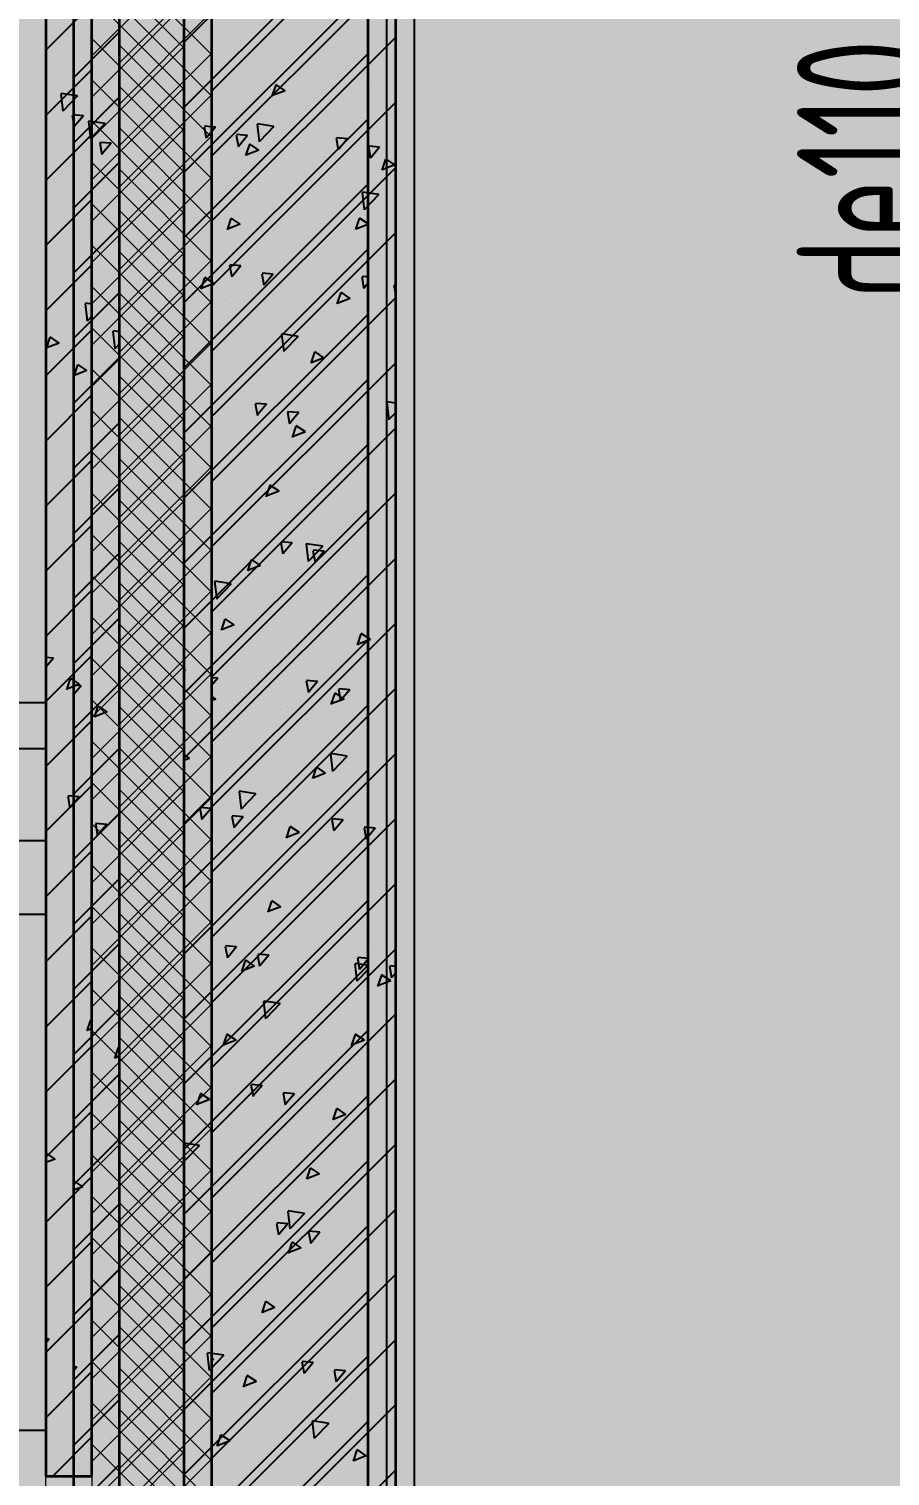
# Model space of a CAD drawing. Header units: inches. Extents: x 143994 to 247866, y 243815 to 272761.
# Drawn here: x 166857 to 167793, y 258236 to 259808 of the extents above; entities that cross this region are included whole.
import ezdxf

# ---------------------------------------------------------------- set-up
doc = ezdxf.new("R2010")
doc.units = ezdxf.units.IN
doc.header["$LTSCALE"] = 1000
doc.header["$MEASUREMENT"] = 0
doc.layers.get('DEFPOINTS').update_dxf_attribs({"color": 62})
for name, color, linetype in [('0-建筑1F', 127, 'Continuous'), ('0-建筑2F', 127, 'Continuous'), ('00污水标注', 130, 'Continuous'), ('A-S-face(建筑粉刷线)', 136, 'Continuous'), ('A-STATR', 5, 'Continuous'), ('A-Wall-Patn', 255, 'Continuous'), ('PUB_HATCH', 8, 'Continuous'), ('栏杆', 6, 'Continuous')]:
    doc.layers.add(name, color=color, linetype=linetype)
for name, color, linetype, lineweight in [('A-M-Stone', 11, 'Continuous', 15), ('A-Wall', 254, 'Continuous', 35), ('W-保温层', 8, 'Continuous', 13)]:
    doc.layers.add(name, color=color, linetype=linetype, lineweight=lineweight)
doc.styles.add('ECADI', font='hzs.shx', dxfattribs={"width": 0.7, "bigfont": 'hztxt.shx'})

# ---------------------------------------------------------------- blocks, each defined once
blk = doc.blocks.new('QWQW8EF')
at = {"layer": '00污水标注', "style": 'ECADI', "width": 0.7}
blk.add_text('de110', height=150, rotation=90, dxfattribs=at).set_placement((648772.9, -502066.7))
blk = doc.blocks.new('144')
at = {"layer": 'A-S-face(建筑粉刷线)', "color": 127}
blk.add_line((648206.9, -378630.3), (648206.9, -382230.3), dxfattribs=at)
at = {"layer": 'A-Wall', "color": 127}
for p, q in [((647836.9, -378260.3), (647836.9, -381950.3)), ((647886.9, -381950.3), (647886.9, -378310.3)), ((647986.9, -378410.3), (647986.9, -382050.3)), ((648186.9, -382210.3), (648186.9, -378610.3)), ((647836.9, -381950.3), (647886.9, -381950.3))]:
    blk.add_line(p, q, dxfattribs=at)
at = {"layer": 'PUB_HATCH', "color": 127, "linetype": 'Continuous'}
for p, q in [((648186.9, -380193.4), (647986.9, -380393.4)), ((648186.9, -380264.1), (647986.9, -380464.1)), ((648186.9, -380334.8), (647986.9, -380534.8)), ((647886.9, -380352), (647836.9, -380402)), ((648047.9, -380390.9), (648047.9, -380390.9)), ((648136.2, -380384.7), (648136.2, -380384.7)), ((648154.7, -380395.4), (648154.7, -380395.4)), ((647838.5, -380411.5), (647838.5, -380411.5)), ((648186.9, -380405.6), (647986.9, -380605.6)), ((648032.3, -380399.7), (648032.3, -380399.7)), ((648123.4, -380408.7), (648123.4, -380408.7)), ((648173.5, -380402.1), (648173.5, -380402.1)), ((647886.9, -380422.7), (647836.9, -380472.7)), ((648047.7, -380418.7), (648047.7, -380418.7)), ((647871.3, -380441.9), (647871.3, -380441.9)), ((648148.1, -380441.4), (648148.1, -380441.4)), ((647853, -380449.2), (647855.2, -380468.2)), ((647871.1, -380451.6), (647853.3, -380448.8)), ((647871.1, -380451.6), (647855.5, -380467.8)), ((648133.8, -380451.3), (648133.8, -380451.3)), ((647859.2, -380461.2), (647859.2, -380461.2)), ((647865.3, -380472.4), (647867.6, -380485)), ((647877.6, -380473), (647865.6, -380471.9)), ((647877.6, -380473), (647867.9, -380484.5)), ((648029.9, -380466.3), (648029.9, -380466.3)), ((648031.5, -380461.5), (648031.5, -380461.5)), ((648072.7, -380470.2), (648072.7, -380470.2)), ((648179.5, -380474.7), (648179.5, -380474.7)), ((648186.9, -380476.3), (647986.9, -380676.3)), ((648008.8, -380485), (648011.1, -380497.5)), ((648021, -380485.5), (648009.1, -380484.5)), ((648021, -380485.5), (648011.4, -380497)), ((648066.5, -380482.3), (648068.7, -380501.3)), ((648084.6, -380484.7), (648066.8, -380481.9)), ((648084.6, -380484.7), (648069, -380500.9)), ((648070.8, -380487.6), (648070.8, -380487.6)), ((648120.9, -380481), (648120.9, -380481)), ((647886.9, -380493.4), (647836.9, -380543.4)), ((647995, -380497.6), (647995, -380497.6)), ((648008.1, -380492.5), (648008.1, -380492.5)), ((648057.9, -380504.1), (648053.9, -380516.2)), ((648068.2, -380510.3), (648058.2, -380503.6)), ((648079.4, -380505.4), (648079.4, -380505.4)), ((648114.9, -380497), (648114.9, -380497)), ((648152.2, -380497.5), (648154.5, -380510.1)), ((648164.5, -380498.1), (648152.5, -380497)), ((648164.5, -380498.1), (648154.8, -380509.6)), ((647868.7, -380514.2), (647868.7, -380514.2)), ((648068.2, -380510.3), (648054.1, -380515.7)), ((648131.3, -380517.9), (648131.3, -380517.9)), ((648027.5, -380532.9), (648027.5, -380532.9)), ((647846.1, -380545.4), (647846.1, -380545.4)), ((648186.9, -380547), (647986.9, -380747)), ((647886.9, -380564.1), (647836.9, -380614.1)), ((648018.2, -380566.5), (648018.2, -380566.5)), ((648068.2, -380559.9), (648068.2, -380559.9)), ((647886.9, -380577.4), (647885.8, -380580.7)), ((647886.9, -380579.9), (647886.1, -380580.2)), ((648128.9, -380584.5), (648128.9, -380584.5)), ((648177.3, -380584.6), (648173.2, -380596.7)), ((648186.9, -380590.4), (648177.6, -380584.1)), ((647862.4, -380590.2), (647862.4, -380590.2)), ((648025, -380599.5), (648025, -380599.5)), ((648075.9, -380599.2), (648075.9, -380599.2)), ((648186.9, -380591.1), (648173.5, -380596.2)), ((648182.7, -380603.8), (648182.7, -380603.8)), ((648186.9, -380617.7), (647986.9, -380817.7)), ((648071.1, -380624.7), (648071.1, -380624.7)), ((648141.9, -380622.2), (648141.9, -380622.2)), ((647886.9, -380634.8), (647836.9, -380684.8)), ((648019.5, -380655.3), (648009.5, -380648.6)), ((648015.6, -380638.8), (648015.6, -380638.8)), ((648036.5, -380635.4), (648038.8, -380648)), ((648048.8, -380636), (648036.8, -380634.9)), ((648048.8, -380636), (648039.1, -380647.5)), ((648180, -380648), (648182.3, -380660.5)), ((648186.9, -380648.1), (648180.3, -380647.5)), ((648009.2, -380649.1), (648005.2, -380661.2)), ((648019.5, -380655.3), (648005.5, -380660.7)), ((648126.5, -380651), (648126.5, -380651)), ((648186.9, -380654.8), (648182.6, -380660)), ((647837.9, -380664.7), (647837.9, -380664.7)), ((647879.5, -380677.1), (647881.8, -380696.1)), ((647886.9, -380677.8), (647879.8, -380676.7)), ((647994, -380674), (647994, -380674)), ((648022.6, -380666), (648022.6, -380666)), ((648100.7, -380678.6), (648100.7, -380678.6)), ((647886.9, -380690.6), (647882.1, -380695.7)), ((648186.9, -380688.4), (647986.9, -380888.4)), ((648147.5, -380694.7), (648147.5, -380694.7)), ((648165.1, -380691.1), (648165.1, -380691.1)), ((647886.9, -380705.6), (647836.9, -380755.6)), ((648036.1, -380700.9), (648036.1, -380700.9)), ((648089.3, -380701), (648089.3, -380701)), ((648093, -380710.2), (648095.2, -380729.2)), ((648111.1, -380712.6), (648093.3, -380709.8)), ((648142.9, -380705.4), (648142.9, -380705.4)), ((647841.2, -380713.6), (647837.1, -380725.7)), ((647851.4, -380719.9), (647837.4, -380725.2)), ((647851.4, -380719.9), (647841.5, -380713.1)), ((648030.9, -380714.7), (648030.9, -380714.7)), ((648111.1, -380712.6), (648095.5, -380728.8)), ((648124, -380717.6), (648124, -380717.6)), ((647837.2, -380734.2), (647837.2, -380734.2)), ((648020.2, -380732.6), (648020.2, -380732.6)), ((648128.6, -380729.7), (648124.6, -380741.7)), ((648138.9, -380735.9), (648124.9, -380741.2)), ((648138.9, -380735.9), (648128.9, -380729.2)), ((648078.8, -380758.6), (648078.8, -380758.6)), ((648186.9, -380759.1), (647986.9, -380959.1)), ((648112.5, -380769.9), (648112.5, -380769.9)), ((648162.5, -380763.4), (648162.5, -380763.4)), ((647886.9, -380776.3), (647836.9, -380826.3)), ((648036.7, -380779.9), (648036.7, -380779.9)), ((648064.3, -380785.9), (648066.6, -380798.4)), ((648076.5, -380786.4), (648064.6, -380785.4)), ((648076.5, -380786.4), (648066.9, -380797.9)), ((648121.6, -380784.2), (648121.6, -380784.2)), ((647845.5, -380798.7), (647845.5, -380798.7)), ((647860.3, -380803.1), (647860.3, -380803.1)), ((647997.2, -380803.1), (647997.2, -380803.1)), ((648017.7, -380799.2), (648017.7, -380799.2)), ((648104, -380807.6), (648104, -380807.6)), ((648186.9, -380829.8), (647986.9, -381029.8)), ((647886.9, -380847), (647836.9, -380897)), ((648059.8, -380848.8), (648059.8, -380848.8)), ((648109.9, -380842.2), (648109.9, -380842.2)), ((648119.2, -380850.8), (648119.2, -380850.8)), ((648015.3, -380865.8), (648015.3, -380865.8)), ((647857.8, -380875.4), (647857.8, -380875.4)), ((648022, -380882.4), (648022, -380882.4)), ((648070.6, -380878), (648070.6, -380878)), ((648080, -380874.7), (648075.9, -380886.8)), ((648090.2, -380880.9), (648076.2, -380886.3)), ((648090.2, -380880.9), (648080.3, -380874.2)), ((647850.6, -380900.3), (647850.6, -380900.3)), ((648128.8, -380886.9), (648128.8, -380886.9)), ((648186.9, -380900.5), (647986.9, -381100.5)), ((648064.2, -380909.3), (648064.2, -380909.3)), ((648170.9, -380913.8), (648170.9, -380913.8)), ((648183.6, -380904.5), (648183.6, -380904.5)), ((647886.9, -380917.7), (647836.9, -380967.7)), ((647837.3, -380918), (647837.3, -380918)), ((648007.2, -380927.7), (648007.2, -380927.7)), ((648057.3, -380921.1), (648057.3, -380921.1)), ((648116.7, -380917.4), (648116.7, -380917.4)), ((648012.9, -380932.3), (648012.9, -380932.3)), ((648092, -380936.3), (648094.3, -380948.8)), ((648104.3, -380936.8), (648092.3, -380935.8)), ((648104.3, -380936.8), (648094.6, -380948.3)), ((648119.5, -380938.1), (648121.7, -380957.1)), ((648137.6, -380940.5), (648119.8, -380937.8)), ((648137.6, -380940.5), (648122, -380956.7)), ((648146.9, -380948), (648146.9, -380948)), ((648186.9, -380971.2), (647986.9, -381171.2)), ((648030.3, -380968), (648030.3, -380968)), ((647886.9, -380988.4), (647836.9, -381038.4)), ((648114.3, -380983.9), (648114.3, -380983.9)), ((648131, -380983.4), (648131, -380983.4)), ((648004.7, -381000), (648004.7, -381000)), ((648010.4, -380998.9), (648010.4, -380998.9)), ((647878.9, -381016.6), (647878.9, -381016.6)), ((648025.2, -381011.5), (648025.2, -381011.5)), ((648031.3, -381019.7), (648027.2, -381031.8)), ((648041.5, -381025.9), (648027.5, -381031.3)), ((648041.5, -381025.9), (648031.6, -381019.2)), ((648078.2, -381011.9), (648078.2, -381011.9)), ((648132, -381016), (648132, -381016)), ((647845, -381051.9), (647845, -381051.9)), ((648186.9, -381042), (647986.9, -381242)), ((648111.9, -381050.5), (648111.9, -381050.5)), ((648154.1, -381052.3), (648154.1, -381052.3)), ((647886.9, -381059.1), (647836.9, -381109.1)), ((647845.1, -381062.2), (647836.9, -381061.5)), ((647845.1, -381062.2), (647836.9, -381072)), ((648008, -381065.5), (648008, -381065.5)), ((648078.4, -381062.3), (648078.4, -381062.3)), ((647863.3, -381084.2), (647859.2, -381096.3)), ((647873.5, -381090.4), (647863.6, -381083.7)), ((647988.6, -381074.7), (647986.9, -381074.6)), ((647988.6, -381074.7), (647986.9, -381076.7)), ((648119.8, -381086.7), (648122.1, -381099.3)), ((648132, -381087.3), (648120.1, -381086.2)), ((648132, -381087.3), (648122.4, -381098.8)), ((647873.5, -381090.4), (647859.5, -381095.8)), ((648050, -381090.8), (648050, -381090.8)), ((648150.7, -381100.2), (648146.6, -381112.3)), ((648160.9, -381106.5), (648151, -381099.7)), ((648156.8, -381095.3), (648156.8, -381095.3)), ((647878.7, -381108.6), (647878.7, -381108.6)), ((648186.9, -381112.7), (647986.9, -381312.7)), ((648092.2, -381117.7), (648092.2, -381117.7)), ((648109.4, -381117.1), (648109.4, -381117.1)), ((648160.9, -381106.5), (648146.9, -381111.8)), ((648186.6, -381111.2), (648186.6, -381111.2)), ((647886.9, -381129.8), (647836.9, -381179.8)), ((648005.6, -381132.1), (648005.6, -381132.1)), ((648070, -381131.2), (648070, -381131.2)), ((648101.5, -381131.2), (648101.5, -381131.2)), ((648151.6, -381124.6), (648151.6, -381124.6)), ((648025.8, -381141.1), (648025.8, -381141.1)), ((647849.4, -381164.4), (647849.4, -381164.4)), ((647992.9, -381171), (647986.9, -381166.9)), ((648146, -381166), (648148.2, -381185)), ((648164.1, -381168.4), (648146.3, -381165.7)), ((647992.9, -381171), (647986.9, -381173.2)), ((648164.1, -381168.4), (648148.5, -381184.7)), ((648186.9, -381183.4), (647986.9, -381383.4)), ((648003.1, -381198.7), (648003.1, -381198.7)), ((648107, -381183.7), (648107, -381183.7)), ((647886.9, -381200.5), (647836.9, -381250.5)), ((647839.7, -381210.8), (647839.7, -381210.8)), ((647860.6, -381212.1), (647862.9, -381224.6)), ((647872.9, -381212.6), (647860.9, -381211.6)), ((647872.9, -381212.6), (647863.2, -381224.1)), ((648048.9, -381210.1), (648048.9, -381210.1)), ((648099, -381203.5), (648099, -381203.5)), ((648146.4, -381201.2), (648146.4, -381201.2)), ((648004.1, -381224.6), (648006.4, -381237.2)), ((648016.3, -381225.2), (648004.4, -381224.1)), ((648016.3, -381225.2), (648006.7, -381236.7)), ((648029.7, -381221.2), (648029.7, -381221.2)), ((648053.3, -381219.9), (648053.3, -381219.9)), ((648160, -381224.4), (648160, -381224.4)), ((647846.8, -381236.7), (647846.8, -381236.7)), ((648102, -381245.3), (648098, -381257.4)), ((648112.3, -381251.5), (648102.3, -381244.8)), ((648147.5, -381237.2), (648149.8, -381249.7)), ((648159.8, -381237.7), (648147.8, -381236.7)), ((648159.8, -381237.7), (648150.1, -381249.2)), ((648186.9, -381254.1), (647986.9, -381454.1)), ((648112.3, -381251.5), (648098.3, -381256.9)), ((648104.6, -381250.2), (648104.6, -381250.2)), ((647886.9, -381271.2), (647836.9, -381321.2)), ((648000.7, -381265.2), (648000.7, -381265.2)), ((648077.6, -381265.1), (648077.6, -381265.1)), ((648172.7, -381265.7), (648172.7, -381265.7)), ((647864.5, -381290.1), (647864.5, -381290.1)), ((647996.3, -381288.9), (647996.3, -381288.9)), ((648046.4, -381282.3), (648046.4, -381282.3)), ((647844.4, -381305.2), (647844.4, -381305.2)), ((648078.1, -381299.2), (648078.1, -381299.2)), ((648184.8, -381303.7), (648184.8, -381303.7)), ((648013.5, -381321.5), (648013.5, -381321.5)), ((648102.2, -381316.8), (648102.2, -381316.8)), ((648186.9, -381324.8), (647986.9, -381524.8)), ((647998.3, -381331.8), (647998.3, -381331.8)), ((648120.2, -381326), (648120.2, -381326)), ((647886.9, -381342), (647836.9, -381392)), ((648120.1, -381344.6), (648120.1, -381344.6)), ((647993.7, -381361.2), (647993.7, -381361.2)), ((648186, -381364.5), (648186, -381364.5)), ((647867.9, -381377.8), (647867.9, -381377.8)), ((648031.8, -381375.1), (648034.1, -381387.6)), ((648044.1, -381375.6), (648032.1, -381374.6)), ((648044.1, -381375.6), (648034.4, -381387.1)), ((648069.4, -381384.5), (648069.4, -381384.5)), ((648099.7, -381383.4), (648099.7, -381383.4)), ((648186.9, -381388.1), (648175.6, -381387.1)), ((648186.9, -381395.5), (647986.9, -381595.5)), ((647995.8, -381398.4), (647995.8, -381398.4)), ((648053.4, -381390.3), (648049.3, -381402.4)), ((648063.6, -381396.5), (648049.6, -381401.9)), ((648063.6, -381396.5), (648053.7, -381389.8)), ((648172.5, -381394), (648174.7, -381413)), ((648186.9, -381395.8), (648172.8, -381393.6)), ((648186.9, -381400.2), (648175.1, -381412.6)), ((648175.3, -381387.6), (648177.6, -381400.2)), ((648186.9, -381388.9), (648177.9, -381399.7)), ((647886.9, -381412.7), (647836.9, -381462.7)), ((648143.2, -381413.5), (648143.2, -381413.5)), ((647867.8, -381419.2), (647867.8, -381419.2)), ((648067.4, -381423.5), (648067.4, -381423.5)), ((648081.3, -381428.2), (648081.3, -381428.2)), ((648097.3, -381450), (648097.3, -381450)), ((647885.3, -381454.8), (647881.3, -381466.9)), ((647886.9, -381464.3), (647881.6, -381466.4)), ((647886.9, -381455.2), (647885.6, -381454.3)), ((647993.4, -381465), (647993.4, -381465)), ((648145.8, -381454.5), (648145.8, -381454.5)), ((648186.9, -381466.2), (647986.9, -381666.2)), ((648029.1, -381474.5), (648029.1, -381474.5)), ((648172.7, -381470.8), (648168.7, -381482.9)), ((648183, -381477), (648169, -381482.4)), ((648183, -381477), (648173, -381470.3)), ((647886.9, -381483.4), (647836.9, -381533.4)), ((648090.6, -381492.4), (648090.6, -381492.4)), ((648140.6, -381485.8), (648140.6, -381485.8)), ((647999.3, -381503), (647999.3, -381503)), ((648014.8, -381502.4), (648014.8, -381502.4)), ((648106.1, -381507.5), (648106.1, -381507.5)), ((647838.4, -381525.6), (647838.4, -381525.6)), ((648059.6, -381525.5), (648061.9, -381538)), ((648071.8, -381526.1), (648059.9, -381525)), ((648071.8, -381526.1), (648062.2, -381537.5)), ((648077, -381518.4), (648077, -381518.4)), ((648094.9, -381516.6), (648094.9, -381516.6)), ((648186.9, -381536.9), (647986.9, -381736.9)), ((647991, -381531.6), (647991, -381531.6)), ((648004.7, -381535.3), (648000.6, -381547.4)), ((648014.9, -381541.5), (648000.9, -381546.9)), ((648014.9, -381541.5), (648005, -381534.8)), ((648041.5, -381529.9), (648041.5, -381529.9)), ((648148.3, -381534.4), (648148.3, -381534.4)), ((647886.9, -381554.1), (647836.9, -381604.1)), ((647843.8, -381558.4), (647843.8, -381558.4)), ((648038, -381571.3), (648038, -381571.3)), ((648088, -381564.7), (648088, -381564.7)), ((648003.7, -381591.2), (647986.9, -381588.6)), ((648003.7, -381591.2), (647988.1, -381607.4)), ((648092.4, -381583.1), (648092.4, -381583.1)), ((647846.9, -381606), (647836.9, -381599.3)), ((647846.9, -381606), (647836.9, -381609.9)), ((647986.9, -381600.1), (647987.8, -381607.8)), ((647988.5, -381598.1), (647988.5, -381598.1)), ((647885.9, -381612.2), (647885.9, -381612.2)), ((648186.9, -381607.6), (647986.9, -381807.6)), ((648124.1, -381615.9), (648120, -381627.9)), ((648134.3, -381622.1), (648120.3, -381627.4)), ((648134.3, -381622.1), (648124.4, -381615.4)), ((648185.4, -381617.7), (648185.4, -381617.7)), ((647886.9, -381624.8), (647836.9, -381674.8)), ((648002.5, -381632.1), (648002.5, -381632.1)), ((648068.8, -381637.7), (648068.8, -381637.7)), ((648109.3, -381636.6), (648109.3, -381636.6)), ((648161.7, -381626.9), (648161.7, -381626.9)), ((648035.4, -381643.6), (648035.4, -381643.6)), ((648090, -381649.7), (648090, -381649.7)), ((647883.4, -381678.8), (647883.4, -381678.8)), ((648186.9, -381678.3), (647986.9, -381878.3)), ((648087.3, -381675.9), (648089.6, -381688.5)), ((648099.6, -381676.5), (648087.6, -381675.4)), ((648099.6, -381676.5), (648089.9, -381688)), ((647886.9, -381695.5), (647836.9, -381745.5)), ((648184.9, -381695.8), (648184.9, -381695.8)), ((648027.4, -381711.4), (648027.4, -381711.4)), ((648087.6, -381716.3), (648087.6, -381716.3)), ((648109.1, -381705.8), (648109.1, -381705.8)), ((648134.1, -381715.9), (648134.1, -381715.9)), ((648145.2, -381707.7), (648145.2, -381707.7)), ((647856, -381729.2), (647856, -381729.2)), ((648028.5, -381727.8), (648028.5, -381727.8)), ((647857, -381739), (647857, -381739)), ((647881, -381745.4), (647881, -381745.4)), ((648069.5, -381738.3), (648069.5, -381738.3)), ((648176.3, -381742.8), (648176.3, -381742.8)), ((648186.9, -381749.1), (647986.9, -381949.1)), ((648075.4, -381760.9), (648071.4, -381773)), ((648085.7, -381767.1), (648075.7, -381760.4)), ((647886.9, -381766.2), (647836.9, -381816.2)), ((648085.7, -381767.1), (648071.7, -381772.5)), ((648076.5, -381771.7), (648076.5, -381771.7)), ((648132.2, -381774.7), (648132.2, -381774.7)), ((648182.3, -381768.1), (648182.3, -381768.1)), ((648186.1, -381770.1), (648186.1, -381770.1)), ((648056.5, -381784.7), (648056.5, -381784.7)), ((648085.1, -381782.9), (648085.1, -381782.9)), ((647840.4, -381801.8), (647836.9, -381801.5)), ((647840.4, -381801.8), (647836.9, -381806)), ((647843.2, -381811.7), (647843.2, -381811.7)), ((647880.1, -381807.9), (647880.1, -381807.9)), ((647878.6, -381812), (647878.6, -381812)), ((648186.9, -381819.8), (647986.9, -382019.8)), ((648012.1, -381816.7), (648014.3, -381835.7)), ((648030.2, -381819.1), (648012.4, -381816.4)), ((648030.2, -381819.1), (648014.6, -381835.4)), ((648115.1, -381826.4), (648117.4, -381838.9)), ((648127.3, -381826.9), (648115.4, -381825.9)), ((648127.3, -381826.9), (648117.7, -381838.4)), ((647886.9, -381836.9), (647836.9, -381886.9)), ((648030.6, -381840.5), (648030.6, -381840.5)), ((648183.7, -381836.7), (648183.7, -381836.7)), ((648079.6, -381853.6), (648079.6, -381853.6)), ((648082.7, -381849.5), (648082.7, -381849.5)), ((648129.7, -381847), (648129.7, -381847)), ((648137.3, -381845), (648137.3, -381845)), ((648003.9, -381863.6), (648003.9, -381863.6)), ((648184.8, -381871), (648184.8, -381871)), ((647876.1, -381878.5), (647876.1, -381878.5)), ((647877.6, -381880.2), (647877.6, -381880.2)), ((648186.9, -381890.5), (647867.1, -382210.3)), ((648026.7, -381905.9), (648022.7, -381918)), ((648037, -381912.1), (648027, -381905.4)), ((648068.2, -381891), (648068.2, -381891)), ((648181.3, -381903.2), (648181.3, -381903.2)), ((647841.8, -381910.7), (647841.8, -381910.7)), ((647886.9, -381907.6), (647844.3, -381950.3)), ((648037, -381912.1), (648023, -381917.5)), ((648055.4, -381919.8), (648055.4, -381919.8)), ((648080.3, -381916), (648080.3, -381916)), ((648027, -381932.5), (648027, -381932.5)), ((648077.1, -381925.9), (648077.1, -381925.9)), ((648162.1, -381924.3), (648162.1, -381924.3)), ((647873.7, -381945.1), (647873.7, -381945.1)), ((647884, -381937.6), (647884, -381937.6)), ((647990.8, -381942.1), (647990.8, -381942.1)), ((648097.5, -381946.6), (648097.5, -381946.6))]:
    blk.add_line(p, q, dxfattribs=at)
at = {"layer": 'W-保温层', "color": 127}
for p, q in [((647886.9, -378310.3), (647886.9, -382050.3)), ((647986.9, -382050.3), (647986.9, -378410.3))]:
    blk.add_line(p, q, dxfattribs=at)
at = {"layer": 'W-保温层', "color": 127, "linetype": 'Continuous'}
for p, q in [((647886.9, -380299.2), (647986.9, -380399.2)), ((647986.9, -380307.9), (647886.9, -380407.9)), ((647886.9, -380344.1), (647986.9, -380444.1)), ((647986.9, -380352.8), (647886.9, -380452.8)), ((647886.9, -380389), (647986.9, -380489)), ((647986.9, -380397.7), (647886.9, -380497.7)), ((647886.9, -380433.9), (647986.9, -380533.9)), ((647986.9, -380442.6), (647886.9, -380542.6)), ((647886.9, -380478.8), (647986.9, -380578.8)), ((647986.9, -380487.5), (647886.9, -380587.5)), ((647886.9, -380523.7), (647986.9, -380623.7)), ((647986.9, -380532.4), (647886.9, -380632.4)), ((647886.9, -380568.6), (647986.9, -380668.6)), ((647986.9, -380577.3), (647886.9, -380677.3)), ((647886.9, -380613.5), (647986.9, -380713.5)), ((647986.9, -380622.2), (647886.9, -380722.2)), ((647886.9, -380658.4), (647986.9, -380758.4)), ((647986.9, -380667.1), (647886.9, -380767.1)), ((647886.9, -380703.3), (647986.9, -380803.3)), ((647986.9, -380712), (647886.9, -380812)), ((647886.9, -380748.2), (647986.9, -380848.2)), ((647986.9, -380756.9), (647886.9, -380856.9)), ((647886.9, -380793.1), (647986.9, -380893.1)), ((647986.9, -380801.8), (647886.9, -380901.8)), ((647886.9, -380838), (647986.9, -380938)), ((647986.9, -380846.7), (647886.9, -380946.7)), ((647886.9, -380882.9), (647986.9, -380982.9)), ((647986.9, -380891.6), (647886.9, -380991.6)), ((647886.9, -380927.8), (647986.9, -381027.8)), ((647986.9, -380936.5), (647886.9, -381036.5)), ((647886.9, -380972.7), (647986.9, -381072.7)), ((647986.9, -380981.4), (647886.9, -381081.4)), ((647886.9, -381017.6), (647986.9, -381117.6)), ((647986.9, -381026.3), (647886.9, -381126.3)), ((647886.9, -381062.5), (647986.9, -381162.5)), ((647986.9, -381071.2), (647886.9, -381171.2)), ((647886.9, -381107.4), (647986.9, -381207.4)), ((647986.9, -381116.1), (647886.9, -381216.1)), ((647886.9, -381152.3), (647986.9, -381252.3)), ((647986.9, -381161), (647886.9, -381261)), ((647886.9, -381197.2), (647986.9, -381297.2)), ((647986.9, -381205.9), (647886.9, -381305.9)), ((647886.9, -381242.1), (647986.9, -381342.1)), ((647986.9, -381250.8), (647886.9, -381350.8)), ((647886.9, -381287), (647986.9, -381387)), ((647986.9, -381295.7), (647886.9, -381395.7)), ((647886.9, -381331.9), (647986.9, -381431.9)), ((647986.9, -381340.6), (647886.9, -381440.6)), ((647886.9, -381376.8), (647986.9, -381476.8)), ((647986.9, -381385.5), (647886.9, -381485.5)), ((647886.9, -381421.7), (647986.9, -381521.7)), ((647986.9, -381430.4), (647886.9, -381530.4)), ((647886.9, -381466.6), (647986.9, -381566.6)), ((647986.9, -381475.3), (647886.9, -381575.3)), ((647886.9, -381511.5), (647986.9, -381611.5)), ((647986.9, -381520.2), (647886.9, -381620.2)), ((647886.9, -381556.4), (647986.9, -381656.4)), ((647986.9, -381565.1), (647886.9, -381665.1)), ((647886.9, -381601.3), (647986.9, -381701.3)), ((647986.9, -381610), (647886.9, -381710)), ((647886.9, -381646.2), (647986.9, -381746.2)), ((647986.9, -381654.9), (647886.9, -381754.9)), ((647886.9, -381691.1), (647986.9, -381791.1)), ((647986.9, -381699.8), (647886.9, -381799.8)), ((647886.9, -381736), (647986.9, -381836)), ((647986.9, -381744.7), (647886.9, -381844.7)), ((647886.9, -381780.9), (647986.9, -381880.9)), ((647986.9, -381789.6), (647886.9, -381889.6)), ((647886.9, -381825.8), (647986.9, -381925.8)), ((647986.9, -381834.5), (647886.9, -381934.5)), ((647886.9, -381870.7), (647986.9, -381970.7)), ((647986.9, -381879.4), (647886.9, -381979.4)), ((647886.9, -381915.6), (647986.9, -382015.6)), ((647986.9, -381924.3), (647886.9, -382024.3))]:
    blk.add_line(p, q, dxfattribs=at)
blk = doc.blocks.new('1442323')
at = {"layer": 'A-M-Stone', "color": 127}
blk.add_line((689856.9, -382439.3), (689856.9, -378319.3), dxfattribs=at)
at = {"layer": 'A-S-face(建筑粉刷线)', "color": 127}
blk.add_line((690256.9, -378719.3), (690256.9, -382439.3), dxfattribs=at)
at = {"layer": 'A-STATR', "color": 127}
for p, q in [((688216.9, -381319.3), (689856.9, -381319.3)), ((688216.9, -381399.3), (689856.9, -381399.3))]:
    blk.add_line(p, q, dxfattribs=at)
at = {"layer": 'A-Wall', "color": 127}
for p, q in [((689886.9, -378349.3), (689886.9, -382439.3)), ((689936.9, -382439.3), (689936.9, -378399.3)), ((690036.9, -378499.3), (690036.9, -382439.3)), ((690236.9, -382439.3), (690236.9, -378699.3))]:
    blk.add_line(p, q, dxfattribs=at)
at = {"layer": 'PUB_HATCH', "color": 127, "linetype": 'Continuous'}
for p, q in [((690236.9, -380305.3), (690036.9, -380505.3)), ((690236.9, -380376), (690036.9, -380576)), ((689936.9, -380441), (689886.9, -380491)), ((690236.9, -380446.7), (690036.9, -380646.7)), ((690061.5, -380445.1), (690061.5, -380445.1)), ((690167.4, -380449), (690167.4, -380449)), ((690168.9, -380458.1), (690168.9, -380458.1)), ((689898.2, -380462), (689898.2, -380462)), ((690066.3, -380461.8), (690066.3, -380461.8)), ((690099.2, -380470.2), (690099.2, -380470.2)), ((690206, -380474.7), (690206, -380474.7)), ((690052.3, -380478.1), (690052.3, -380478.1)), ((689888.5, -380500.5), (689888.5, -380500.5)), ((690106.5, -380498.7), (690102.4, -380510.8)), ((690116.7, -380504.9), (690102.7, -380510.2)), ((690116.7, -380504.9), (690106.8, -380498.2)), ((690135.2, -380507.4), (690135.2, -380507.4)), ((690141.4, -380497.1), (690141.4, -380497.1)), ((690210.9, -380497.4), (690210.9, -380497.4)), ((689936.9, -380511.7), (689886.9, -380561.7)), ((690236.9, -380517.4), (690036.9, -380717.4)), ((690164.9, -380515.6), (690164.9, -380515.6)), ((689903, -380538.2), (689905.2, -380557.2)), ((689921.1, -380540.6), (689903.3, -380537.8)), ((689921.3, -380531), (689921.3, -380531)), ((690063.9, -380528.4), (690063.9, -380528.4)), ((689921.1, -380540.6), (689905.5, -380556.8)), ((689909.2, -380550.2), (689909.2, -380550.2)), ((690063.7, -380553.1), (690066, -380565.7)), ((690076, -380553.6), (690064, -380552.6)), ((690076, -380553.6), (690066.3, -380565.1)), ((689915.3, -380561.5), (689917.6, -380574)), ((689927.6, -380562), (689915.6, -380561)), ((689927.6, -380562), (689917.9, -380573.5)), ((690207.2, -380565.7), (690209.5, -380578.2)), ((690219.4, -380566.2), (690207.5, -380565.1)), ((690208.4, -380569.7), (690208.4, -380569.7)), ((690219.4, -380566.2), (690209.8, -380577.7)), ((689936.9, -380582.5), (689886.9, -380632.5)), ((690158.3, -380576.3), (690158.3, -380576.3)), ((690160.7, -380577.4), (690160.7, -380577.4)), ((690162.5, -380582.2), (690162.5, -380582.2)), ((690225.8, -380579.2), (690221.8, -380591.3)), ((690236.1, -380585.4), (690222.1, -380590.8)), ((690236.1, -380585.4), (690226.1, -380578.7)), ((690236.9, -380588.1), (690036.9, -380788.1)), ((690044, -380597.4), (690044, -380597.4)), ((690061.5, -380595), (690061.5, -380595)), ((690082.5, -380586.3), (690082.5, -380586.3)), ((690102.4, -380599.3), (690102.4, -380599.3)), ((689918.7, -380603.2), (689918.7, -380603.2)), ((690200.6, -380615.3), (690202.8, -380634.3)), ((690218.7, -380617.7), (690200.9, -380614.9)), ((690209.2, -380603.8), (690209.2, -380603.8)), ((690218.7, -380617.7), (690203.1, -380633.9)), ((689896.1, -380634.4), (689896.1, -380634.4)), ((690057.8, -380643.7), (690053.7, -380655.8)), ((690068, -380649.9), (690058.1, -380643.2)), ((690155.7, -380648.6), (690155.7, -380648.6)), ((690160.1, -380648.8), (690160.1, -380648.8)), ((689936.9, -380653.2), (689886.9, -380703.2)), ((690236.9, -380658.9), (690036.9, -380858.9)), ((690068, -380649.9), (690054, -380655.3)), ((690059, -380661.6), (690059, -380661.6)), ((690105.7, -380655.2), (690105.7, -380655.2)), ((689912.4, -380679.3), (689912.4, -380679.3)), ((689936.9, -380666.4), (689935.8, -380669.7)), ((689936.9, -380668.9), (689936.1, -380669.2)), ((690120.4, -380667.4), (690120.4, -380667.4)), ((690127.2, -380678.6), (690127.2, -380678.6)), ((690234, -380683.1), (690234, -380683.1)), ((690062.6, -380700.9), (690062.6, -380700.9)), ((690091.5, -380703.6), (690093.8, -380716.1)), ((690103.7, -380704.1), (690091.8, -380703)), ((690103.7, -380704.1), (690094.1, -380715.6)), ((690168.3, -380711.3), (690168.3, -380711.3)), ((690169.4, -380705.4), (690169.4, -380705.4)), ((690229.4, -380710.8), (690229.4, -380710.8)), ((689936.9, -380723.9), (689886.9, -380773.9)), ((690103.1, -380727.5), (690103.1, -380727.5)), ((690157.6, -380715.3), (690157.6, -380715.3)), ((690177.2, -380724.2), (690173.1, -380736.3)), ((690187.4, -380730.4), (690177.5, -380723.7)), ((690234.9, -380716.1), (690236.9, -380726.9)), ((690236.9, -380715.7), (690235.2, -380715.6)), ((690236.9, -380729.6), (690036.9, -380929.6)), ((690051.7, -380731.3), (690051.7, -380731.3)), ((690053.1, -380734.1), (690053.1, -380734.1)), ((690056.6, -380728.1), (690056.6, -380728.1)), ((690187.4, -380730.4), (690173.4, -380735.8)), ((689887.9, -380753.8), (689887.9, -380753.8)), ((689929.5, -380766.1), (689931.8, -380785.1)), ((689936.9, -380766.8), (689929.8, -380765.7)), ((689936.9, -380779.7), (689932.1, -380784.7)), ((690155.2, -380781.9), (690155.2, -380781.9)), ((690176.8, -380789.7), (690176.8, -380789.7)), ((689936.9, -380794.6), (689886.9, -380844.6)), ((689891.2, -380802.7), (689887.1, -380814.8)), ((689901.4, -380808.9), (689891.5, -380802.2)), ((690236.9, -380800.3), (690036.9, -381000.3)), ((690054.2, -380794.7), (690054.2, -380794.7)), ((689901.4, -380808.9), (689887.4, -380814.3)), ((690050.5, -380806.4), (690050.5, -380806.4)), ((690130.5, -380807.6), (690130.5, -380807.6)), ((689887.2, -380823.3), (689887.2, -380823.3)), ((690160.1, -380830.6), (690160.1, -380830.6)), ((690043.5, -380850.7), (690043.5, -380850.7)), ((690152.8, -380848.5), (690152.8, -380848.5)), ((690227.1, -380843.2), (690229.3, -380862.2)), ((690236.9, -380844.3), (690227.4, -380842.8)), ((689936.9, -380865.3), (689886.9, -380915.3)), ((690051.7, -380861.3), (690051.7, -380861.3)), ((690119.2, -380854), (690121.5, -380866.5)), ((690131.5, -380854.5), (690119.5, -380853.5)), ((690131.5, -380854.5), (690121.8, -380866)), ((690124.2, -380868.6), (690124.2, -380868.6)), ((690138.8, -380875.5), (690128.8, -380868.7)), ((690200, -380858.6), (690200, -380858.6)), ((690236.9, -380854.2), (690229.6, -380861.8)), ((690236.9, -380871), (690036.9, -381071)), ((690048.5, -380882.4), (690048.5, -380882.4)), ((690128.5, -380869.3), (690124.5, -380881.4)), ((690138.8, -380875.5), (690124.8, -380880.8)), ((689895.5, -380887.7), (689895.5, -380887.7)), ((689910.3, -380892.2), (689910.3, -380892.2)), ((690155.3, -380887), (690155.3, -380887)), ((690090.7, -380909.3), (690090.7, -380909.3)), ((690150.3, -380915.1), (690150.3, -380915.1)), ((690197.4, -380913.8), (690197.4, -380913.8)), ((690236.5, -380900.6), (690236.5, -380900.6)), ((690049.3, -380927.9), (690049.3, -380927.9)), ((690119.8, -380920.7), (690119.8, -380920.7)), ((690197.4, -380930.9), (690197.4, -380930.9)), ((689936.9, -380936), (689886.9, -380986)), ((690236.9, -380941.7), (690036.9, -381141.7)), ((690071.6, -380947.5), (690071.6, -380947.5)), ((690147.3, -380937.5), (690147.3, -380937.5)), ((689907.8, -380964.5), (689907.8, -380964.5)), ((690167.8, -380964.6), (690167.8, -380964.6)), ((689900.6, -380989.3), (689900.6, -380989.3)), ((690046.9, -380994.4), (690046.9, -380994.4)), ((690051.1, -380984.6), (690051.1, -380984.6)), ((690147.9, -380981.6), (690147.9, -380981.6)), ((689936.9, -381006.7), (689886.9, -381056.7)), ((689887.3, -381007), (689887.3, -381007)), ((690144.8, -381009.8), (690144.8, -381009.8)), ((690147, -381004.4), (690149.3, -381017)), ((690159.2, -381004.9), (690147.3, -381003.9)), ((690159.2, -381004.9), (690149.6, -381016.4)), ((690236.9, -381012.4), (690036.9, -381212.4)), ((690051.7, -381011.5), (690051.7, -381011.5)), ((690079.9, -381014.3), (690075.8, -381026.4)), ((690090.1, -381020.5), (690076.1, -381025.9)), ((690090.1, -381020.5), (690080.2, -381013.8)), ((690094.7, -381016.4), (690094.7, -381016.4)), ((690158.5, -381016), (690158.5, -381016)), ((690040.2, -381038), (690042.4, -381057)), ((690058.3, -381040.4), (690040.5, -381037.6)), ((690058.3, -381040.4), (690042.7, -381056.6)), ((690145.5, -381048.2), (690145.5, -381048.2)), ((690044.4, -381061), (690044.4, -381061)), ((690218.5, -381072.1), (690218.5, -381072.1)), ((689936.9, -381077.4), (689886.9, -381127.4)), ((690236.9, -381083.1), (690036.9, -381283.1)), ((690092.2, -381088.7), (690092.2, -381088.7)), ((690159.5, -381083.9), (690159.5, -381083.9)), ((690042.1, -381095.3), (690042.1, -381095.3)), ((690042.9, -381103.9), (690042.9, -381103.9)), ((690076.5, -381090.8), (690076.5, -381090.8)), ((690183.3, -381095.3), (690183.3, -381095.3)), ((690199.2, -381094.8), (690195.2, -381106.9)), ((690209.5, -381101), (690195.5, -381106.4)), ((690209.5, -381101), (690199.5, -381094.3)), ((689928.9, -381105.6), (689928.9, -381105.6)), ((690118.7, -381117.7), (690118.7, -381117.7)), ((690143, -381114.8), (690143, -381114.8)), ((690042, -381127.6), (690042, -381127.6)), ((690225.5, -381122.2), (690225.5, -381122.2)), ((689936.9, -381148.1), (689886.9, -381198.1)), ((689895.1, -381151.2), (689886.9, -381150.5)), ((689895.1, -381151.2), (689886.9, -381161)), ((689895, -381141), (689895, -381141)), ((690043.5, -381142.8), (690036.9, -381142.3)), ((690043.5, -381142.8), (690036.9, -381150.7)), ((690165.9, -381150.9), (690165.9, -381150.9)), ((690236.9, -381153.8), (690036.9, -381353.8)), ((690041.4, -381165.5), (690036.9, -381162.5)), ((690041.4, -381165.5), (690036.9, -381167.2)), ((690174.7, -381154.9), (690177, -381167.4)), ((690187, -381155.4), (690175, -381154.3)), ((690187, -381155.4), (690177.3, -381166.9)), ((690235.9, -381153.9), (690235.9, -381153.9)), ((689913.3, -381173.3), (689909.2, -381185.3)), ((689923.5, -381179.5), (689909.5, -381184.8)), ((689923.5, -381179.5), (689913.6, -381172.8)), ((690039.6, -381167.6), (690039.6, -381167.6)), ((690119.2, -381173.9), (690119.2, -381173.9)), ((690140.6, -381181.4), (690140.6, -381181.4)), ((689928.7, -381197.7), (689928.7, -381197.7)), ((690039.6, -381194.2), (690039.6, -381194.2)), ((689936.9, -381218.8), (689886.9, -381268.8)), ((690236.9, -381224.5), (690036.9, -381424.5)), ((690079.7, -381219.9), (690079.7, -381219.9)), ((690113.3, -381229.8), (690113.3, -381229.8)), ((690167.2, -381217.8), (690167.2, -381217.8)), ((690186.5, -381224.4), (690186.5, -381224.4)), ((690189, -381219.9), (690189, -381219.9)), ((690050.5, -381237.9), (690050.5, -381237.9)), ((690150.6, -381239.9), (690146.5, -381251.9)), ((690160.8, -381246), (690146.8, -381251.4)), ((690160.8, -381246), (690150.9, -381239.3)), ((689899.4, -381253.4), (689899.4, -381253.4)), ((690037.2, -381260.8), (690037.2, -381260.8)), ((690138.2, -381248), (690138.2, -381248)), ((690066.7, -381266), (690068.9, -381285)), ((690084.8, -381268.3), (690067, -381265.6)), ((690084.8, -381268.3), (690069.2, -381284.6)), ((689936.9, -381289.6), (689886.9, -381339.6)), ((690059, -381292.8), (690061.3, -381305.3)), ((690071.3, -381293.3), (690059.3, -381292.2)), ((690186.5, -381292.1), (690186.5, -381292.1)), ((689889.7, -381299.9), (689889.7, -381299.9)), ((689910.6, -381301.1), (689912.9, -381313.6)), ((689922.9, -381301.7), (689910.9, -381300.6)), ((689922.9, -381301.7), (689913.2, -381313.1)), ((690236.9, -381295.3), (690036.9, -381495.3)), ((690060.7, -381308.7), (690060.7, -381308.7)), ((690071.3, -381293.3), (690061.6, -381304.8)), ((690104.6, -381299.2), (690104.6, -381299.2)), ((690136.4, -381298.7), (690136.4, -381298.7)), ((690202.5, -381305.3), (690204.8, -381317.8)), ((690214.7, -381305.8), (690202.8, -381304.8)), ((690214.7, -381305.8), (690205.1, -381317.3)), ((690211.3, -381303.7), (690211.3, -381303.7)), ((690040, -381321.5), (690040, -381321.5)), ((690135.7, -381314.5), (690135.7, -381314.5)), ((689896.8, -381325.7), (689896.8, -381325.7)), ((690146.7, -381326.1), (690146.7, -381326.1)), ((690158.9, -381337.2), (690158.9, -381337.2)), ((689936.9, -381360.3), (689886.9, -381410.3)), ((690236.9, -381366), (690036.9, -381566)), ((690042.3, -381357.2), (690042.3, -381357.2)), ((690133.9, -381371), (690133.9, -381371)), ((690236, -381367), (690236, -381367)), ((689914.5, -381379.2), (689914.5, -381379.2)), ((690083.8, -381377.6), (690083.8, -381377.6)), ((690101.9, -381384.9), (690097.9, -381397)), ((690112.2, -381391.1), (690102.2, -381384.4)), ((690133.3, -381381.1), (690133.3, -381381.1)), ((689894.4, -381394.2), (689894.4, -381394.2)), ((690112.2, -381391.1), (690098.2, -381396.4)), ((690235.3, -381407.2), (690235.3, -381407.2)), ((689936.9, -381431), (689886.9, -381481)), ((690107.8, -381428.3), (690107.8, -381428.3)), ((690118.7, -381427.2), (690118.7, -381427.2)), ((690207.6, -381433.3), (690207.6, -381433.3)), ((690214.5, -381432.8), (690214.5, -381432.8)), ((690233.6, -381433.6), (690233.6, -381433.6)), ((690236.9, -381436.7), (690036.9, -381636.7)), ((690081.2, -381449.9), (690081.2, -381449.9)), ((690086.8, -381443.2), (690089.1, -381455.7)), ((690099, -381443.7), (690087.1, -381442.7)), ((690099, -381443.7), (690089.4, -381455.2)), ((690130.9, -381447.7), (690130.9, -381447.7)), ((690221.3, -381465.4), (690217.2, -381477.5)), ((690231.5, -381471.6), (690221.6, -381464.9)), ((690230.2, -381455.7), (690232.5, -381468.3)), ((690236.9, -381455.8), (690230.5, -381455.2)), ((690236.9, -381462.9), (690232.8, -381467.7)), ((689917.9, -381466.8), (689917.9, -381466.8)), ((690166.6, -381471.1), (690166.6, -381471.1)), ((690231.5, -381471.6), (690217.5, -381477)), ((690049.9, -381491.1), (690049.9, -381491.1)), ((690093.2, -381493.9), (690095.4, -381512.9)), ((690111.3, -381496.3), (690093.5, -381493.5)), ((690111.3, -381496.3), (690095.7, -381512.5)), ((689936.9, -381501.7), (689886.9, -381551.7)), ((689917.8, -381508.2), (689917.8, -381508.2)), ((690236.9, -381507.4), (690036.9, -381707.4)), ((690132.6, -381507.6), (690132.6, -381507.6)), ((690154.9, -381512.2), (690154.9, -381512.2)), ((690230.7, -381502.2), (690230.7, -381502.2)), ((690231.1, -381500.2), (690231.1, -381500.2)), ((690128.4, -381514.3), (690128.4, -381514.3)), ((689935.3, -381543.8), (689931.3, -381555.9)), ((689936.9, -381544.2), (689935.6, -381543.3)), ((690053.3, -381529.9), (690049.2, -381542)), ((690063.5, -381536.1), (690049.5, -381541.5)), ((690063.5, -381536.1), (690053.5, -381529.4)), ((690068, -381529.9), (690068, -381529.9)), ((690174.7, -381534.4), (690174.7, -381534.4)), ((689936.9, -381553.4), (689931.6, -381555.4)), ((689936.9, -381572.4), (689886.9, -381622.4)), ((690228.1, -381574.5), (690228.1, -381574.5)), ((690228.7, -381566.8), (690228.7, -381566.8)), ((690236.9, -381578.1), (690036.9, -381778.1)), ((690102.3, -381591), (690102.3, -381591)), ((690126, -381580.9), (690126, -381580.9)), ((690158.3, -381590.4), (690158.3, -381590.4)), ((690178.1, -381581.1), (690178.1, -381581.1)), ((690114.5, -381593.6), (690116.8, -381606.2)), ((690126.8, -381594.1), (690114.8, -381593.1)), ((690126.8, -381594.1), (690117.1, -381605.6)), ((689888.4, -381614.6), (689888.4, -381614.6)), ((690041.7, -381610.4), (690041.7, -381610.4)), ((690172.6, -381610.4), (690168.6, -381622.5)), ((690182.9, -381616.6), (690168.9, -381622)), ((690182.9, -381616.6), (690172.9, -381609.9)), ((690135.8, -381636.6), (690135.8, -381636.6)), ((690226.3, -381633.3), (690226.3, -381633.3)), ((689936.9, -381643.1), (689886.9, -381693.1)), ((689893.8, -381647.5), (689893.8, -381647.5)), ((690236.9, -381648.8), (690036.9, -381848.8)), ((690123.6, -381647.4), (690123.6, -381647.4)), ((690175.5, -381653.4), (690175.5, -381653.4)), ((690049.7, -381669.9), (690049.7, -381669.9)), ((690125.5, -381660), (690125.5, -381660)), ((690234.7, -381660.4), (690234.7, -381660.4)), ((690118.1, -381680.4), (690118.1, -381680.4)), ((689896.9, -381695.1), (689886.9, -381688.4)), ((689896.9, -381695.1), (689886.9, -381698.9)), ((689935.9, -381701.2), (689935.9, -381701.2)), ((690223.8, -381699.9), (690223.8, -381699.9)), ((689936.9, -381713.8), (689886.9, -381763.8)), ((690053.8, -381711.4), (690053.8, -381711.4)), ((690121.1, -381714), (690121.1, -381714)), ((690160.6, -381715.9), (690160.6, -381715.9)), ((690236.9, -381719.5), (690036.9, -381919.5)), ((690119.7, -381721.8), (690121.9, -381740.8)), ((690137.8, -381724.2), (690120, -381721.4)), ((690137.8, -381724.2), (690122.2, -381740.4)), ((690122.9, -381732.2), (690122.9, -381732.2)), ((690166, -381724.3), (690166, -381724.3)), ((690049.3, -381744.4), (690049.3, -381744.4)), ((690072.8, -381738.8), (690072.8, -381738.8)), ((690096, -381738.3), (690096, -381738.3)), ((690142.3, -381744.1), (690144.6, -381756.6)), ((690154.5, -381744.6), (690142.6, -381743.5)), ((690154.5, -381744.6), (690144.9, -381756.1)), ((690202.8, -381742.8), (690202.8, -381742.8)), ((690124, -381755.5), (690119.9, -381767.6)), ((690134.2, -381761.6), (690120.2, -381767)), ((690134.2, -381761.6), (690124.3, -381754.9)), ((689933.4, -381767.8), (689933.4, -381767.8)), ((690221.4, -381766.5), (690221.4, -381766.5)), ((689936.9, -381784.5), (689886.9, -381834.5)), ((690236.9, -381790.2), (690036.9, -381990.2)), ((690118.7, -381780.6), (690118.7, -381780.6)), ((690196.6, -381794.5), (690196.6, -381794.5)), ((690070.3, -381811.1), (690070.3, -381811.1)), ((689906, -381818.3), (689906, -381818.3)), ((689907, -381828), (689907, -381828)), ((689931, -381834.4), (689931, -381834.4)), ((690057.1, -381840.5), (690057.1, -381840.5)), ((690219, -381833.1), (690219, -381833.1)), ((689936.9, -381855.2), (689886.9, -381905.2)), ((690116.3, -381847.2), (690116.3, -381847.2)), ((690157.7, -381843.7), (690157.7, -381843.7)), ((690163.8, -381845), (690163.8, -381845)), ((690236.9, -381860.9), (690036.9, -382060.9)), ((690041.1, -381863.7), (690041.1, -381863.7)), ((690144, -381873.4), (690144, -381873.4)), ((690219.7, -381863.4), (690219.7, -381863.4)), ((690038.8, -381882.5), (690036.9, -381882.3)), ((690038.8, -381882.5), (690036.9, -381884.7)), ((689890.4, -381890.9), (689886.9, -381890.5)), ((689890.4, -381890.9), (689886.9, -381895)), ((689893.2, -381900.7), (689893.2, -381900.7)), ((689928.6, -381901), (689928.6, -381901)), ((689930.1, -381896.9), (689930.1, -381896.9)), ((690075.3, -381900.5), (690071.2, -381912.6)), ((690085.5, -381906.7), (690075.6, -381900)), ((690170, -381894.5), (690172.3, -381907)), ((690182.3, -381895), (690170.3, -381894)), ((690182.3, -381895), (690172.6, -381906.5)), ((690216.5, -381899.7), (690216.5, -381899.7)), ((690085.5, -381906.7), (690071.5, -381912.1)), ((690081.9, -381919.8), (690081.9, -381919.8)), ((690113.9, -381913.7), (690113.9, -381913.7)), ((690234.1, -381913.7), (690234.1, -381913.7)), ((689936.9, -381926), (689886.9, -381976)), ((690236.9, -381931.7), (690036.9, -382131.7)), ((690117.5, -381933.7), (690117.5, -381933.7)), ((690188.6, -381924.3), (690188.6, -381924.3)), ((690217.2, -381935.7), (690217.2, -381935.7)), ((690091.4, -381952.3), (690091.4, -381952.3)), ((690124, -381946.7), (690124, -381946.7)), ((690146.3, -381949.7), (690148.5, -381968.7)), ((690164.3, -381952.1), (690146.6, -381949.4)), ((690164.3, -381952.1), (690148.8, -381968.3)), ((690167.1, -381942.3), (690167.1, -381942.3)), ((690230.8, -381951.2), (690230.8, -381951.2)), ((689926.1, -381967.6), (689926.1, -381967.6)), ((690214.1, -381966.2), (690214.1, -381966.2)), ((689927.6, -381969.2), (689927.6, -381969.2)), ((690111.4, -381980.3), (690111.4, -381980.3)), ((690165.4, -381977.6), (690165.4, -381977.6)), ((690194.7, -381981), (690190.6, -381993.1)), ((690204.9, -381987.2), (690195, -381980.5)), ((689936.9, -381996.7), (689886.9, -382046.7)), ((689891.8, -381999.8), (689891.8, -381999.8)), ((690048.8, -381997.6), (690048.8, -381997.6)), ((690204.9, -381987.2), (690190.9, -381992.6)), ((690236.9, -382002.4), (690036.9, -382202.4))]:
    blk.add_line(p, q, dxfattribs=at)
at = {"layer": 'W-保温层', "color": 127}
for p, q in [((689936.9, -382389.3), (689936.9, -378399.3)), ((690036.9, -378499.3), (690036.9, -382389.3))]:
    blk.add_line(p, q, dxfattribs=at)
at = {"layer": 'W-保温层', "color": 127, "linetype": 'Continuous'}
for p, q in [((689936.9, -380365.7), (690036.9, -380465.7)), ((690036.9, -380374.5), (689936.9, -380474.5)), ((689936.9, -380410.6), (690036.9, -380510.6)), ((690036.9, -380419.4), (689936.9, -380519.4)), ((689936.9, -380455.5), (690036.9, -380555.5)), ((690036.9, -380464.3), (689936.9, -380564.3)), ((689936.9, -380500.4), (690036.9, -380600.4)), ((690036.9, -380509.2), (689936.9, -380609.2)), ((689936.9, -380545.3), (690036.9, -380645.3)), ((690036.9, -380554.1), (689936.9, -380654.1)), ((689936.9, -380590.2), (690036.9, -380690.2)), ((690036.9, -380599), (689936.9, -380699)), ((689936.9, -380635.1), (690036.9, -380735.1)), ((690036.9, -380643.9), (689936.9, -380743.9)), ((689936.9, -380680), (690036.9, -380780)), ((690036.9, -380688.8), (689936.9, -380788.8)), ((689936.9, -380724.9), (690036.9, -380824.9)), ((690036.9, -380733.7), (689936.9, -380833.7)), ((689936.9, -380769.8), (690036.9, -380869.8)), ((690036.9, -380778.6), (689936.9, -380878.6)), ((689936.9, -380814.7), (690036.9, -380914.7)), ((690036.9, -380823.5), (689936.9, -380923.5)), ((689936.9, -380859.6), (690036.9, -380959.6)), ((690036.9, -380868.4), (689936.9, -380968.4)), ((689936.9, -380904.5), (690036.9, -381004.5)), ((690036.9, -380913.3), (689936.9, -381013.3)), ((689936.9, -380949.4), (690036.9, -381049.4)), ((690036.9, -380958.2), (689936.9, -381058.2)), ((689936.9, -380994.3), (690036.9, -381094.3)), ((690036.9, -381003.1), (689936.9, -381103.1)), ((689936.9, -381039.2), (690036.9, -381139.2)), ((690036.9, -381048), (689936.9, -381148)), ((689936.9, -381084.1), (690036.9, -381184.1)), ((690036.9, -381092.9), (689936.9, -381192.9)), ((689936.9, -381129), (690036.9, -381229)), ((690036.9, -381137.8), (689936.9, -381237.8)), ((689936.9, -381173.9), (690036.9, -381273.9)), ((690036.9, -381182.7), (689936.9, -381282.7)), ((689936.9, -381218.8), (690036.9, -381318.8)), ((690036.9, -381227.6), (689936.9, -381327.6)), ((689936.9, -381263.7), (690036.9, -381363.7)), ((690036.9, -381272.5), (689936.9, -381372.5)), ((689936.9, -381308.6), (690036.9, -381408.6)), ((690036.9, -381317.4), (689936.9, -381417.4)), ((689936.9, -381353.5), (690036.9, -381453.5)), ((690036.9, -381362.3), (689936.9, -381462.3)), ((689936.9, -381398.4), (690036.9, -381498.4)), ((690036.9, -381407.2), (689936.9, -381507.2)), ((689936.9, -381443.3), (690036.9, -381543.3)), ((690036.9, -381452.1), (689936.9, -381552.1)), ((689936.9, -381488.2), (690036.9, -381588.2)), ((690036.9, -381497), (689936.9, -381597)), ((689936.9, -381533.1), (690036.9, -381633.1)), ((690036.9, -381541.9), (689936.9, -381641.9)), ((689936.9, -381578), (690036.9, -381678)), ((690036.9, -381586.8), (689936.9, -381686.8)), ((689936.9, -381622.9), (690036.9, -381722.9)), ((690036.9, -381631.7), (689936.9, -381731.7)), ((689936.9, -381667.8), (690036.9, -381767.8)), ((690036.9, -381676.6), (689936.9, -381776.6)), ((689936.9, -381712.7), (690036.9, -381812.7)), ((690036.9, -381721.5), (689936.9, -381821.5)), ((689936.9, -381757.6), (690036.9, -381857.6)), ((690036.9, -381766.4), (689936.9, -381866.4)), ((689936.9, -381802.5), (690036.9, -381902.5)), ((690036.9, -381811.3), (689936.9, -381911.3)), ((689936.9, -381847.4), (690036.9, -381947.4)), ((690036.9, -381856.2), (689936.9, -381956.2)), ((689936.9, -381892.3), (690036.9, -381992.3)), ((690036.9, -381901.1), (689936.9, -382001.1)), ((689936.9, -381937.2), (690036.9, -382037.2)), ((690036.9, -381946), (689936.9, -382046)), ((689936.9, -381982.1), (690036.9, -382082.1)), ((690036.9, -381990.9), (689936.9, -382090.9))]:
    blk.add_line(p, q, dxfattribs=at)
at = {"layer": '栏杆', "color": 127}
for p, q in [((688216.9, -381169.3), (689856.9, -381169.3)), ((688216.9, -381219.3), (689856.9, -381219.3))]:
    blk.add_line(p, q, dxfattribs=at)

msp = doc.modelspace()

# ---------------------------------------------------------------- hatches: boundary and pattern name
at = {"layer": 'DEFPOINTS'}
h = msp.add_hatch(dxfattribs=at)
h.set_pattern_fill('ANSI31', color=250)
h.set_pattern_definition([(45, (-65482.5842, -4e-05), (-1.122532015, 1.122532015), [])])
h.paths.add_polyline_path([(182383.45, 243814.78), (157803.44, 243814.78), (157803.44, 270814.78), (182383.45, 270814.78)])

# ---------------------------------------------------------------- linework, layer by layer
at = {"layer": 'A-Wall-Patn', "color": 11}
msp.add_lwpolyline([(150345.62, 253131.1), (150345.62, 260486.1), (152475.62, 260486.1), (152475.62, 264126.1), (156915.62, 264126.1), (156915.62, 264396.1), (157915.62, 264396.1), (157915.62, 260436.1), (159725.62, 260436.1), (159725.62, 264126.1), (165235.62, 264126.1), (165235.62, 258286.1), (166875.62, 258286.1), (166875.62, 261926.1), (172000.62, 261926.1), (172000.62, 262196.1), (173000.62, 262196.1), (173000.62, 261926.1), (177435.62, 261926.1), (177435.62, 258286.1), (179565.62, 258286.1), (179565.62, 250931.1)], dxfattribs=at)

# ---------------------------------------------------------------- block references
msp.add_blockref('QWQW8EF', (-480931.31, 761580.81))
at = {"layer": '0-建筑1F'}
msp.add_blockref('144', (-480961.31, 640186.38), dxfattribs=at)
at = {"layer": '0-建筑2F'}
msp.add_blockref('1442323', (-522981.31, 640245.41), dxfattribs=at)

doc.saveas('drawing.dxf')
